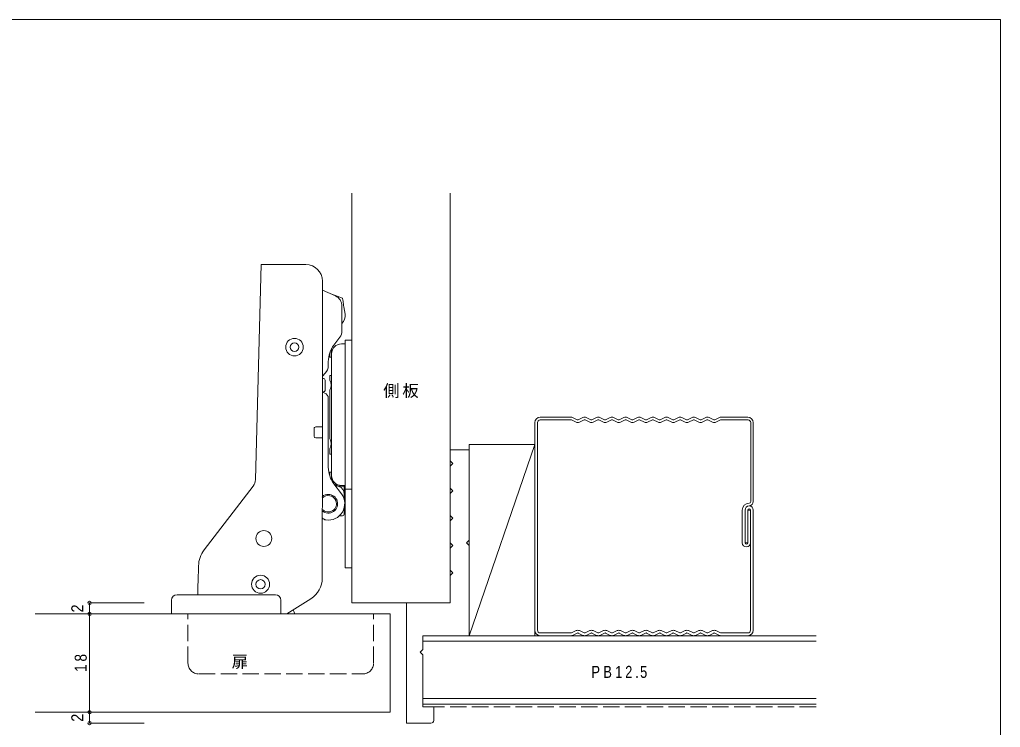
# Model space of a CAD drawing. Units: millimetres at full size, sheet at 1:1. Extents: x -141 to 141, y -98 to 98.
# Drawn here: x -38.6 to 141, y -32 to 97.5 of the extents above; entities that cross this region are included whole.
import ezdxf
from ezdxf.enums import TextEntityAlignment as Align

# ---------------------------------------------------------------- set-up
doc = ezdxf.new("R2010")
doc.units = ezdxf.units.MM
doc.header["$PDMODE"] = 32
doc.header["$PDSIZE"] = 0.6
doc.linetypes.add('DASHED3', pattern=[4, 3, -1])
for name, color, linetype, lineweight in [('0-0_ＫＢ製品', 2, 'Continuous', 9), ('0-1_躯体', 3, 'Continuous', 9), ('0-3_寸法', 4, 'Continuous', 9), ('0-8_他製品', 7, 'Continuous', 9), ('0-9_他製品', 7, 'Continuous', 9), ('F-0_図面枠', 5, 'Continuous', 9)]:
    doc.layers.add(name, color=color, linetype=linetype, lineweight=lineweight)
doc.layers.add('0-5_文字', color=7, linetype='Continuous')
doc.styles.add('HGｺﾞｼｯｸM', font='')
doc.styles.get('HGｺﾞｼｯｸM').set_extended_font_data('HGｺﾞｼｯｸM')

msp = doc.modelspace()

# ---------------------------------------------------------------- linework, layer by layer
at = {"layer": '0-0_ＫＢ製品'}
for p, q in [((40.25, 16.75), (40.25, 18.75)), ((40.25, 18.75), (43.75, 18.75)), ((43.75, 2.25), (43.75, 18.75)), ((40.25, 16.75), (40.75, 16.25)), ((40.75, 16.25), (40.25, 15.75)), ((40.25, 11.75), (40.25, 15.75)), ((40.25, 11.75), (40.75, 11.25)), ((40.75, 11.25), (40.25, 10.75)), ((40.25, 6.75), (40.25, 10.75)), ((40.25, 6.75), (40.75, 6.25)), ((40.75, 6.25), (40.25, 5.75)), ((40.25, 1.75), (40.25, 5.75)), ((43.25, 1.75), (43.75, 2.25)), ((40.25, 1.75), (40.75, 1.25)), ((40.75, 1.25), (40.25, 0.75)), ((40.25, -3.25), (40.25, 0.75)), ((43.25, 1.75), (43.75, 1.25)), ((43.75, 1.25), (43.75, -15.25)), ((40.25, -4.25), (40.25, -9.25)), ((32.25, -9.25), (32.25, -31.25)), ((32.25, -9.25), (40.25, -9.25)), ((35.25, -17.75), (35.25, -15.25)), ((35.25, -15.25), (43.75, -15.25)), ((34.75, -18.25), (35.25, -17.75)), ((34.75, -18.25), (35.25, -18.75)), ((35.25, -28.25), (35.25, -18.75)), ((35.25, -28.25), (37.25, -28.25)), ((37.25, -30.75), (37.25, -28.25)), ((36.75, -31.25), (32.25, -31.25))]:
    msp.add_line(p, q, dxfattribs=at)
msp.add_lwpolyline([(40.25, -3.25), (40.75, -3.75), (40.25, -4.25)], dxfattribs=at)
msp.add_arc((36.75, -30.75), 0.5, 270, 0, dxfattribs=at)
at = {"layer": '0-1_躯体'}
for p, q in [((35.25, -15.25), (107.25, -15.25)), ((35.25, -16.25), (107.25, -16.25)), ((107.25, -26.75), (35.25, -26.75)), ((107.25, -27.75), (35.25, -27.75))]:
    msp.add_line(p, q, dxfattribs=at)
at = {"layer": '0-3_寸法'}
for p, q in [((-25.75, -11.25), (-25.75, -9.25)), ((-25.75, -9.25), (-15.75, -9.25)), ((-25.75, -29.25), (-25.75, -11.25)), ((-25.75, -11.25), (-15.75, -11.25)), ((-25.75, -31.25), (-25.75, -29.25)), ((-25.75, -29.25), (-15.75, -29.25)), ((-25.75, -31.25), (-15.75, -31.25))]:
    msp.add_line(p, q, dxfattribs=at)
for p in [(-25.75, -9.25), (-25.75, -11.25), (-25.75, -29.25), (-25.75, -31.25)]:
    msp.add_point(p, dxfattribs=at)
at = {"layer": '0-8_他製品'}
for p, q in [((22.25, 65.75), (22.25, -9.25)), ((40.25, 65.75), (40.25, -9.25)), ((13.861, 52.661), (6.861, 52.662)), ((16.856, 22.96), (16.86, 49.66)), ((19.262, 46.928), (16.86, 47.995)), ((20.45, 40.572), (20.45, 45.1)), ((21.011, 43.579), (20.803, 44.909)), ((18.965, 37.939), (20.044, 39.364)), ((20.35, 38.15), (21.05, 38.15)), ((21.05, 36.35), (21.05, 38.85)), ((18.25, 35.7), (18.25, 36.294)), ((18.55, 36.35), (18.55, 37.295)), ((18.55, 14.05), (18.55, 36.35)), ((21.05, 14.05), (21.05, 36.35)), ((22.25, 14.05), (22.25, 36.35)), ((17.95, 34.196), (17.95, 34.92)), ((18.55, 35.7), (18.25, 35.7)), ((16.857, 32.275), (17.364, 32.782)), ((18.25, 32.4), (18.55, 32.4)), ((18.25, 31.527), (18.25, 32.4)), ((17.082, 31.843), (16.857, 31.847)), ((17.35, 29.655), (17.35, 31.545)), ((16.857, 29.353), (17.082, 29.357)), ((17.292, 29.145), (16.857, 29.304)), ((18.25, 20.827), (18.25, 29.673)), ((17.95, 15.567), (17.95, 28.206)), ((15.356, 22.661), (15.355, 21.261)), ((16.856, 22.96), (15.656, 22.961)), ((16.855, 20.96), (16.856, 22.96)), ((15.655, 20.961), (16.855, 20.96)), ((16.851, -4.675), (16.855, 20.96)), ((18.25, 18), (18.25, 18.973)), ((18.55, 18), (18.25, 18)), ((18.25, 14.7), (18.55, 14.7)), ((18.25, 14.074), (18.25, 14.7)), ((18.267, 13.815), (18.25, 14.074)), ((18.55, 13.6), (18.55, 14.05)), ((21.05, 11.55), (21.05, 14.05)), ((22.25, 14.05), (22.25, 11.55)), ((-4.777, 0.452), (4.199, 12.147)), ((20.35, 10.7), (18.95, 12.567)), ((19.888, 12.07), (19.532, 12.207)), ((20.85, 12.1), (20.05, 12.1)), ((20.35, 12.25), (21.05, 12.25)), ((20.85, 11.6), (20.85, 12.1)), ((20.85, 11.6), (20.85, 10.67)), ((22.25, 11.55), (21.05, 11.55)), ((21.05, 10.662), (21.05, 11.55)), ((22.25, 8.05), (22.25, 11.55)), ((20.85, 9.668), (20.85, 10.67)), ((21.05, 9.896), (21.05, 10.662)), ((21.05, 8.911), (21.05, 9.896)), ((20.85, 7), (20.85, 8.132)), ((21.05, 0.65), (21.05, 8.911)), ((16.853, 6.318), (16.885, 6.28)), ((19.99, 6.7), (20.55, 6.7)), ((21.05, 0.365), (21.05, 0.65)), ((21.05, -2.85), (21.05, 0.365)), ((22.25, 1.248), (22.25, 0.365)), ((22.25, 0.365), (22.25, -2.85)), ((22.25, -2.85), (21.05, -2.85)), ((-5.95, -7.75), (-5.915, -6.42)), ((-10.75, -8.75), (-10.75, -11.25)), ((-9.75, -7.75), (-8.25, -7.75)), ((9.25, -8.75), (9.25, -11.25)), ((10.337, -11.25), (14.742, -8.487)), ((11.495, -10.523), (11.835, -11.25)), ((40.25, -9.25), (22.25, -9.25)), ((-10.75, -11.25), (26.25, -11.25))]:
    msp.add_line(p, q, dxfattribs=at)
at = {"layer": '0-8_他製品', "linetype": 'DASHED3'}
for p, q in [((-7.75, -20.25), (-7.75, -11.25)), ((26.25, -20.25), (26.25, -11.25)), ((-5.75, -22.25), (24.25, -22.25)), ((107.25, -28.25), (35.25, -28.25))]:
    msp.add_line(p, q, dxfattribs=at)
at = {"layer": '0-8_他製品'}
for points in [[(4.611, 13.312), (5.661, 52.662), (5.684, 52.662), (5.752, 52.662), (5.863, 52.662), (6.012, 52.662), (6.194, 52.662), (6.402, 52.662), (6.627, 52.662), (6.861, 52.662)], [(18.57, 47.236), (20.556, 46.495), (20.556, 46.495), (20.556, 46.494), (20.556, 46.493), (20.555, 46.492), (20.554, 46.49), (20.553, 46.488), (20.552, 46.485), (20.551, 46.482)], [(20.551, 46.482), (20.559, 46.479), (20.569, 46.414), (20.587, 46.301), (20.611, 46.144), (20.642, 45.947), (20.677, 45.718), (20.717, 45.463), (20.76, 45.191), (20.803, 44.909)], [(21.05, 38.85), (22.25, 38.85), (22.25, 36.35)], [(19.117, 12.425), (18.989, 12.539), (18.886, 12.654)], [(20.05, 12.1), (19.757, 12.129), (19.706, 12.14)], [(-5.809, -2.459), (-5.822, -2.921), (-5.874, -4.88), (-5.915, -6.42)], [(-8.25, -7.75), (6.75, -7.75), (8.25, -7.75)]]:
    msp.add_lwpolyline(points, dxfattribs=at)
for centre, radius in [((11.758, 37.561), 1.6), ((11.758, 37.561), 0.8), ((6.152, 2.541), 1.45), ((5.551, -5.838), 1.65), ((5.551, -5.838), 0.85)]:
    msp.add_circle(centre, radius, dxfattribs=at)
for centre, radius, start, end in [((13.86, 49.661), 3, 359.99013, 89.99013), ((18.45, 45.1), 2, 0, 66.03944), ((19.034, 43.271), 2, 315.05228, 8.85665), ((18.45, 40.572), 2, 322.85331, 0), ((22.95, 34.92), 5, 142.85331, 180), ((20.35, 36.35), 1.8, 90, 180), ((20.25, 36.294), 2, 165.75995, 180), ((15.95, 34.196), 2, 315, 0), ((17.05, 31.545), 0.3, 0, 83.95767), ((16.2, 30.6), 2.25, 335.65935, 24.34065), ((17.05, 29.655), 0.3, 276.04233, 360), ((16.95, 28.206), 1, 0, 70), ((15.656, 22.661), 0.3, 89.99013, 179.99013), ((15.655, 21.261), 0.3, 179.99013, 269.99013), ((16.2, 19.9), 2.25, 335.65935, 24.34065), ((22.95, 15.567), 5, 180, 216.8699), ((2.612, 13.365), 2, 322.49346, 358.4725), ((20.35, 14.05), 1.8, 180, 270), ((20.05, 13.6), 1.5, 180, 209.16396), ((20.25, 14.074), 2, 230.441, 248.96249), ((19.35, 10.67), 1.5, 0, 68.96249), ((17.95, 8.9), 1.712, 230.14383, 90), ((17.95, 8.9), 1.712, 90, 129.83643), ((17.95, 8.9), 1.5, 22.44828, 136.98021), ((17.95, 8.9), 1.5, 223.00004, 22.44828), ((17.95, 8.9), 3, 261.40962, 36.8699), ((17.651, 6.922), 1, 220, 261.40962), ((20.55, 7), 0.3, 270, 0), ((-0.811, -2.592), 5, 142.49346, 178.4725), ((12.351, -4.674), 4.5, 302.0997, 359.99013), ((-9.75, -8.75), 1, 90, 180), ((8.25, -8.75), 1, 0, 90)]:
    msp.add_arc(centre, radius, start, end, dxfattribs=at)
at = {"layer": '0-8_他製品', "linetype": 'DASHED3'}
for centre, start, end in [((-5.75, -20.25), 180, 270), ((24.25, -20.25), 270, 0)]:
    msp.add_arc(centre, 2, start, end, dxfattribs=at)
at = {"layer": '0-9_他製品'}
for p, q in [((55.75, 23.75), (55.75, -14.25)), ((56.25, 23.75), (56.25, -14.25)), ((56.75, 24.75), (62.368, 24.75)), ((62.368, 24.25), (56.75, 24.25)), ((63.316, 23.818), (62.454, 24.23)), ((63.532, 24.27), (62.67, 24.682)), ((64.566, 24.682), (63.704, 24.27)), ((64.782, 24.23), (63.92, 23.818)), ((65.816, 23.818), (64.954, 24.23)), ((66.032, 24.27), (65.17, 24.682)), ((67.066, 24.682), (66.204, 24.27)), ((67.282, 24.23), (66.42, 23.818)), ((68.316, 23.818), (67.454, 24.23)), ((68.532, 24.27), (67.67, 24.682)), ((69.566, 24.682), (68.704, 24.27)), ((69.782, 24.23), (68.92, 23.818)), ((70.816, 23.818), (69.954, 24.23)), ((71.032, 24.27), (70.17, 24.682)), ((72.066, 24.682), (71.204, 24.27)), ((72.282, 24.23), (71.42, 23.818)), ((73.316, 23.818), (72.454, 24.23)), ((73.532, 24.27), (72.67, 24.682)), ((74.566, 24.682), (73.704, 24.27)), ((74.782, 24.23), (73.92, 23.818)), ((75.816, 23.818), (74.954, 24.23)), ((76.032, 24.27), (75.17, 24.682)), ((77.066, 24.682), (76.204, 24.27)), ((77.282, 24.23), (76.42, 23.818)), ((78.316, 23.818), (77.454, 24.23)), ((78.532, 24.27), (77.67, 24.682)), ((79.566, 24.682), (78.704, 24.27)), ((79.782, 24.23), (78.92, 23.818)), ((80.816, 23.818), (79.954, 24.23)), ((81.032, 24.27), (80.17, 24.682)), ((82.066, 24.682), (81.204, 24.27)), ((82.282, 24.23), (81.42, 23.818)), ((83.316, 23.818), (82.454, 24.23)), ((83.532, 24.27), (82.67, 24.682)), ((84.566, 24.682), (83.704, 24.27)), ((84.782, 24.23), (83.92, 23.818)), ((85.816, 23.818), (84.954, 24.23)), ((86.032, 24.27), (85.17, 24.682)), ((87.066, 24.682), (86.204, 24.27)), ((87.282, 24.23), (86.42, 23.818)), ((88.316, 23.818), (87.454, 24.23)), ((88.532, 24.27), (87.67, 24.682)), ((89.566, 24.682), (88.704, 24.27)), ((89.782, 24.23), (88.92, 23.818)), ((89.868, 24.75), (94.75, 24.75)), ((94.8, 24.25), (89.868, 24.25)), ((95.3, 23.75), (95.3, 9.3)), ((95.75, 9.299), (95.75, 23.75)), ((55.75, 19.75), (43.75, -15.25)), ((93.75, 7.75), (93.75, 1.75)), ((94.25, 7.75), (94.25, 1.75)), ((94.75, 1.75), (94.75, 7.75)), ((94.75, 7.75), (95.25, 7.75)), ((95.25, -14.25), (95.25, 7.75)), ((95.75, -14.25), (95.75, 7.75)), ((94.75, 1.75), (94.25, 1.75)), ((-35.75, -11.25), (29.25, -11.25)), ((29.25, -29.25), (29.25, -11.25)), ((63.316, -14.318), (62.454, -14.73)), ((64.782, -14.73), (63.92, -14.318)), ((65.816, -14.318), (64.954, -14.73)), ((67.282, -14.73), (66.42, -14.318)), ((68.316, -14.318), (67.454, -14.73)), ((69.782, -14.73), (68.92, -14.318)), ((70.816, -14.318), (69.954, -14.73)), ((72.282, -14.73), (71.42, -14.318)), ((73.316, -14.318), (72.454, -14.73)), ((74.782, -14.73), (73.92, -14.318)), ((75.816, -14.318), (74.954, -14.73)), ((77.282, -14.73), (76.42, -14.318)), ((78.316, -14.318), (77.454, -14.73)), ((79.782, -14.73), (78.92, -14.318)), ((80.816, -14.318), (79.954, -14.73)), ((82.282, -14.73), (81.42, -14.318)), ((83.316, -14.318), (82.454, -14.73)), ((84.782, -14.73), (83.92, -14.318)), ((85.816, -14.318), (84.954, -14.73)), ((87.282, -14.73), (86.42, -14.318)), ((88.316, -14.318), (87.454, -14.73)), ((89.782, -14.73), (88.92, -14.318)), ((56.75, -14.75), (62.368, -14.75)), ((56.75, -15.25), (62.368, -15.25)), ((63.532, -14.77), (62.67, -15.182)), ((64.566, -15.182), (63.704, -14.77)), ((66.032, -14.77), (65.17, -15.182)), ((67.066, -15.182), (66.204, -14.77)), ((68.532, -14.77), (67.67, -15.182)), ((69.566, -15.182), (68.704, -14.77)), ((71.032, -14.77), (70.17, -15.182)), ((72.066, -15.182), (71.204, -14.77)), ((73.532, -14.77), (72.67, -15.182)), ((74.566, -15.182), (73.704, -14.77)), ((76.032, -14.77), (75.17, -15.182)), ((77.066, -15.182), (76.204, -14.77)), ((78.532, -14.77), (77.67, -15.182)), ((79.566, -15.182), (78.704, -14.77)), ((81.032, -14.77), (80.17, -15.182)), ((82.066, -15.182), (81.204, -14.77)), ((83.532, -14.77), (82.67, -15.182)), ((84.566, -15.182), (83.704, -14.77)), ((86.032, -14.77), (85.17, -15.182)), ((87.066, -15.182), (86.204, -14.77)), ((88.532, -14.77), (87.67, -15.182)), ((89.566, -15.182), (88.704, -14.77)), ((89.868, -14.75), (94.75, -14.75)), ((89.868, -15.25), (94.75, -15.25)), ((-35.75, -29.25), (29.25, -29.25))]:
    msp.add_line(p, q, dxfattribs=at)
msp.add_lwpolyline([(43.75, -15.25), (43.75, 19.75), (55.75, 19.75), (55.75, -15.25)], close=True, dxfattribs=at)
for centre, radius, start, end in [((56.75, 23.75), 1, 90, 180), ((56.75, 23.75), 0.5, 90, 180), ((62.368, 24.05), 0.7, 64.45042, 90), ((62.368, 24.05), 0.2, 64.45042, 90), ((63.618, 24.45), 0.7, 244.45042, 295.54958), ((63.618, 24.45), 0.2, 244.45042, 295.54958), ((64.868, 24.05), 0.7, 64.45042, 115.54958), ((64.868, 24.05), 0.2, 64.45042, 115.54958), ((66.118, 24.45), 0.7, 244.45042, 295.54958), ((66.118, 24.45), 0.2, 244.45042, 295.54958), ((67.368, 24.05), 0.7, 64.45042, 115.54958), ((67.368, 24.05), 0.2, 64.45042, 115.54958), ((68.618, 24.45), 0.7, 244.45042, 295.54958), ((68.618, 24.45), 0.2, 244.45042, 295.54958), ((69.868, 24.05), 0.7, 64.45042, 115.54958), ((69.868, 24.05), 0.2, 64.45042, 115.54958), ((71.118, 24.45), 0.7, 244.45042, 295.54958), ((71.118, 24.45), 0.2, 244.45042, 295.54958), ((72.368, 24.05), 0.7, 64.45042, 115.54958), ((72.368, 24.05), 0.2, 64.45042, 115.54958), ((73.618, 24.45), 0.7, 244.45042, 295.54958), ((73.618, 24.45), 0.2, 244.45042, 295.54958), ((74.868, 24.05), 0.7, 64.45042, 115.54958), ((74.868, 24.05), 0.2, 64.45042, 115.54958), ((76.118, 24.45), 0.7, 244.45042, 295.54958), ((76.118, 24.45), 0.2, 244.45042, 295.54958), ((77.368, 24.05), 0.7, 64.45042, 115.54958), ((77.368, 24.05), 0.2, 64.45042, 115.54958), ((78.618, 24.45), 0.7, 244.45042, 295.54958), ((78.618, 24.45), 0.2, 244.45042, 295.54958), ((79.868, 24.05), 0.7, 64.45042, 115.54958), ((79.868, 24.05), 0.2, 64.45042, 115.54958), ((81.118, 24.45), 0.7, 244.45042, 295.54958), ((81.118, 24.45), 0.2, 244.45042, 295.54958), ((82.368, 24.05), 0.7, 64.45042, 115.54958), ((82.368, 24.05), 0.2, 64.45042, 115.54958), ((83.618, 24.45), 0.7, 244.45042, 295.54958), ((83.618, 24.45), 0.2, 244.45042, 295.54958), ((84.868, 24.05), 0.7, 64.45042, 115.54958), ((84.868, 24.05), 0.2, 64.45042, 115.54958), ((86.118, 24.45), 0.7, 244.45042, 295.54958), ((86.118, 24.45), 0.2, 244.45042, 295.54958), ((87.368, 24.05), 0.7, 64.45042, 115.54958), ((87.368, 24.05), 0.2, 64.45042, 115.54958), ((88.618, 24.45), 0.7, 244.45042, 295.54958), ((88.618, 24.45), 0.2, 244.45042, 295.54958), ((89.868, 24.05), 0.7, 90, 115.54958), ((89.868, 24.05), 0.2, 90, 115.54958), ((94.75, 23.75), 1, 0, 90), ((94.8, 23.75), 0.5, 0, 90), ((95, 7.75), 1.25, 90, 180), ((94.95, 9.299), 0.8, 271.84857, 0), ((95, 9.3), 0.3, 270, 0), ((95, 7.75), 0.75, 91.84857, 180), ((95, 7.75), 0.75, 0, 180), ((95, 7.75), 0.25, 0, 180), ((94.5, 1.75), 0.75, 180, 0), ((94.5, 1.75), 0.25, 180, 0), ((56.75, -14.25), 1, 180, 270), ((56.75, -14.25), 0.5, 180, 270), ((63.618, -14.95), 0.7, 64.45042, 115.54958), ((66.118, -14.95), 0.7, 64.45042, 115.54958), ((68.618, -14.95), 0.7, 64.45042, 115.54958), ((71.118, -14.95), 0.7, 64.45042, 115.54958), ((73.618, -14.95), 0.7, 64.45042, 115.54958), ((76.118, -14.95), 0.7, 64.45042, 115.54958), ((78.618, -14.95), 0.7, 64.45042, 115.54958), ((81.118, -14.95), 0.7, 64.45042, 115.54958), ((83.618, -14.95), 0.7, 64.45042, 115.54958), ((86.118, -14.95), 0.7, 64.45042, 115.54958), ((88.618, -14.95), 0.7, 64.45042, 115.54958), ((94.75, -14.25), 0.5, 270, 0), ((94.75, -14.25), 1, 270, 0), ((62.368, -14.55), 0.2, 270, 295.54958), ((62.368, -14.55), 0.7, 270, 295.54958), ((63.618, -14.95), 0.2, 64.45042, 115.54958), ((64.868, -14.55), 0.7, 244.45042, 295.54958), ((64.868, -14.55), 0.2, 244.45042, 295.54958), ((66.118, -14.95), 0.2, 64.45042, 115.54958), ((67.368, -14.55), 0.7, 244.45042, 295.54958), ((67.368, -14.55), 0.2, 244.45042, 295.54958), ((68.618, -14.95), 0.2, 64.45042, 115.54958), ((69.868, -14.55), 0.7, 244.45042, 295.54958), ((69.868, -14.55), 0.2, 244.45042, 295.54958), ((71.118, -14.95), 0.2, 64.45042, 115.54958), ((72.368, -14.55), 0.7, 244.45042, 295.54958), ((72.368, -14.55), 0.2, 244.45042, 295.54958), ((73.618, -14.95), 0.2, 64.45042, 115.54958), ((74.868, -14.55), 0.7, 244.45042, 295.54958), ((74.868, -14.55), 0.2, 244.45042, 295.54958), ((76.118, -14.95), 0.2, 64.45042, 115.54958), ((77.368, -14.55), 0.7, 244.45042, 295.54958), ((77.368, -14.55), 0.2, 244.45042, 295.54958), ((78.618, -14.95), 0.2, 64.45042, 115.54958), ((79.868, -14.55), 0.7, 244.45042, 295.54958), ((79.868, -14.55), 0.2, 244.45042, 295.54958), ((81.118, -14.95), 0.2, 64.45042, 115.54958), ((82.368, -14.55), 0.7, 244.45042, 295.54958), ((82.368, -14.55), 0.2, 244.45042, 295.54958), ((83.618, -14.95), 0.2, 64.45042, 115.54958), ((84.868, -14.55), 0.7, 244.45042, 295.54958), ((84.868, -14.55), 0.2, 244.45042, 295.54958), ((86.118, -14.95), 0.2, 64.45042, 115.54958), ((87.368, -14.55), 0.7, 244.45042, 295.54958), ((87.368, -14.55), 0.2, 244.45042, 295.54958), ((88.618, -14.95), 0.2, 64.45042, 115.54958), ((89.868, -14.55), 0.7, 244.45042, 270), ((89.868, -14.55), 0.2, 244.45042, 270)]:
    msp.add_arc(centre, radius, start, end, dxfattribs=at)
at = {"layer": 'F-0_図面枠'}
for p, q in [((-141, 97.5), (141, 97.5)), ((141, 97.5), (141, -97.5))]:
    msp.add_line(p, q, dxfattribs=at)

# ---------------------------------------------------------------- texts
at = {"layer": '0-3_寸法', "color": 7, "style": 'HGｺﾞｼｯｸM', "width": 0.9}
for p in [(-26.25, -11), (-26.25, -31)]:
    msp.add_text('2', height=2.199, rotation=90, dxfattribs=at).set_placement(p, align=Align.BOTTOM_LEFT)
at = {"layer": '0-3_寸法', "color": 7, "insert": (-26.25, -21.875), "char_height": 2.199, "attachment_point": 7, "rotation": 90, "style": 'HGｺﾞｼｯｸM'}
msp.add_mtext('\\T1.36;\\W0.85;18', dxfattribs=at)
at = {"layer": '0-5_文字', "style": 'HGｺﾞｼｯｸM'}
msp.add_text('扉', height=2.199, dxfattribs=at).set_placement((0.25, -21.75), align=Align.BOTTOM_LEFT)
at = {"layer": '0-5_文字', "char_height": 2.199, "attachment_point": 7, "style": 'HGｺﾞｼｯｸM'}
for s, insert in [('\\T1.17;側板', (28, 28.25)), ('\\T1.39;\\W0.8;PB12.5', (66.125, -23))]:
    msp.add_mtext(s, dxfattribs=dict(at, insert=insert))

doc.saveas('drawing.dxf')
